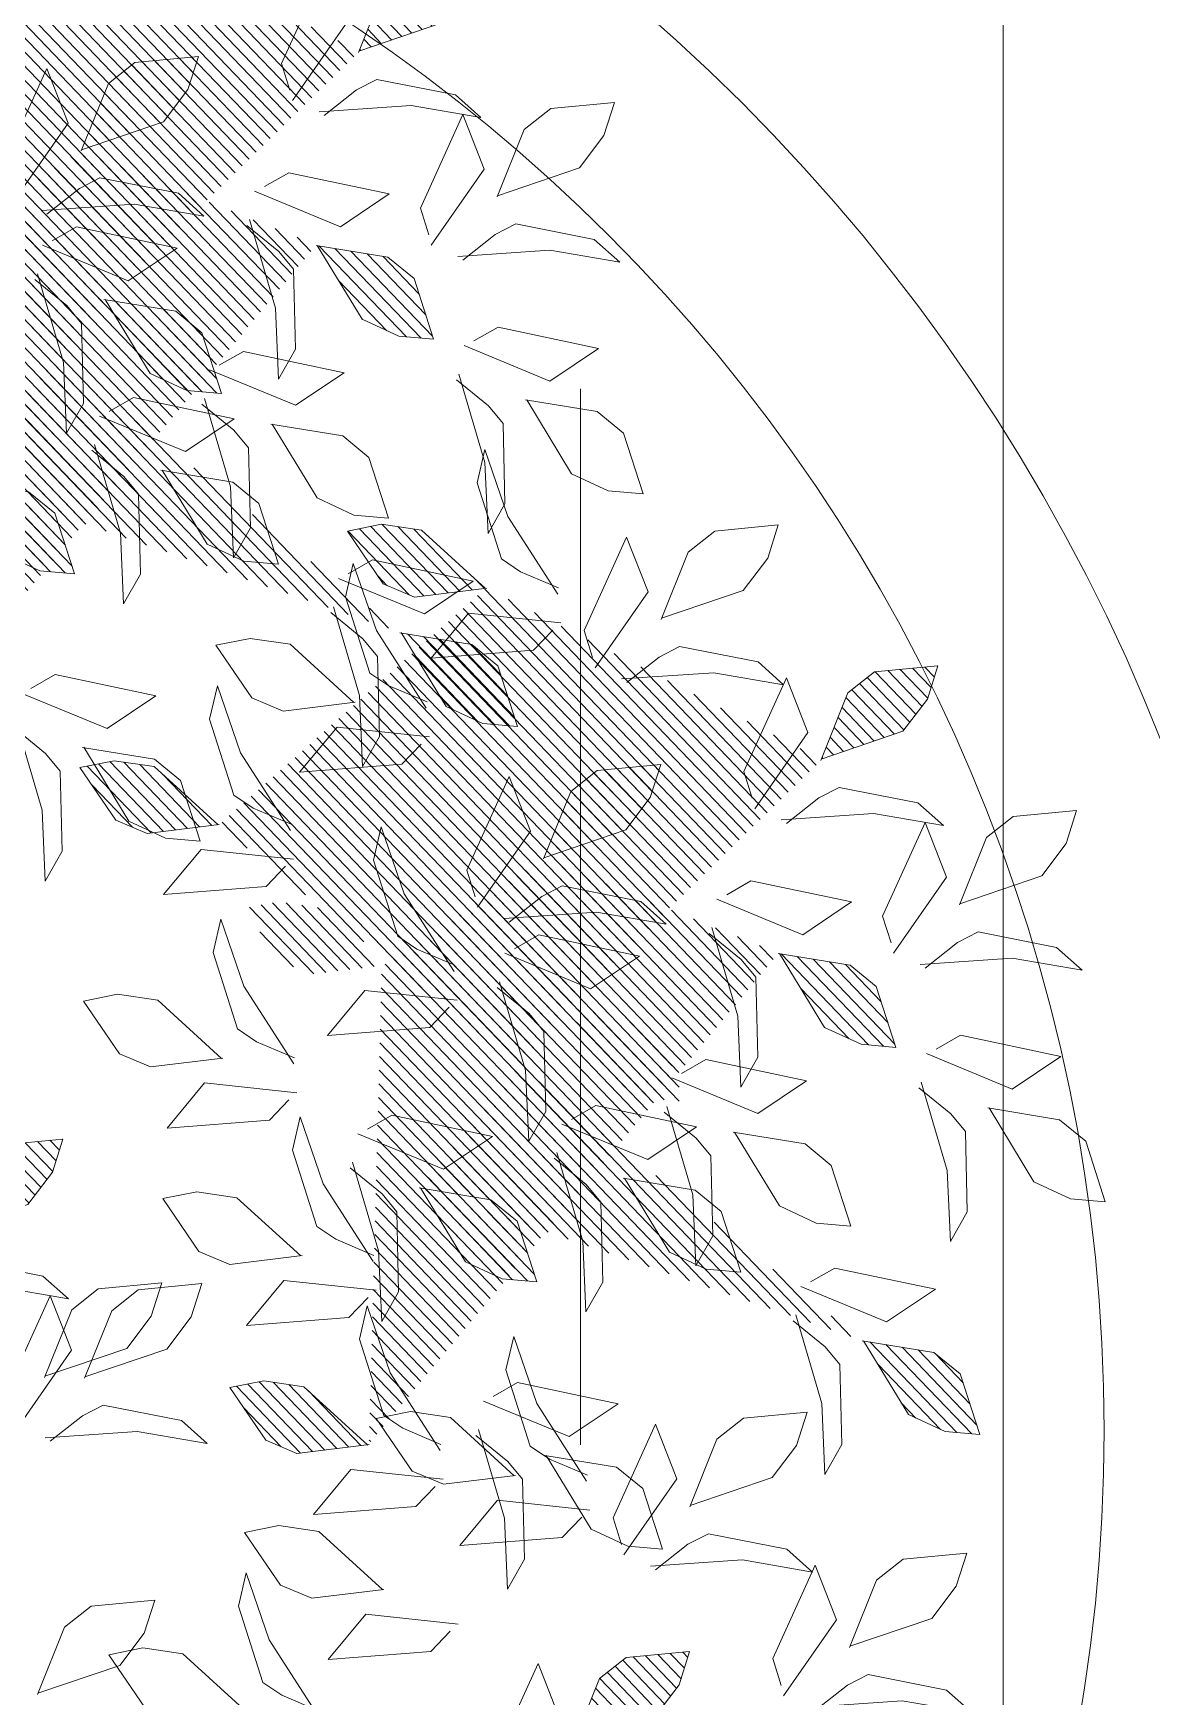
# Model space of a CAD drawing. Header units: millimetres. Extents: x 29001 to 40804, y -8833 to -5892.
# Drawn here: x 29688.73 to 29700.64, y -7843.93 to -7826.21 of the extents above; entities that cross this region are included whole.
import ezdxf

# ---------------------------------------------------------------- set-up
doc = ezdxf.new("R2010")
doc.units = ezdxf.units.MM
doc.linetypes.add('( Hidden )', pattern=[0.375, 0.25, -0.125])
doc.layers.get('0').update_dxf_attribs({"lineweight": 0})
for name, color, linetype, lineweight in [('250', 250, 'Continuous', 0), ('xxx_Auto_Duvar_Duvar Plan Kesit', 7, 'Continuous', 0), ('xxx_Auto_Kaplama_Seramik', 182, 'Continuous', 0)]:
    doc.layers.add(name, color=color, linetype=linetype, lineweight=lineweight)
pattern_1 = [(45, (-1654802.583758, 54995.853821), (-0.0105615167031, 0.0105615167031), [])]
pattern_2 = [(45, (-1654801.513832, 54996.583929), (-0.0105615167031, 0.0105615167031), [])]

# ---------------------------------------------------------------- blocks, each defined once
blk = doc.blocks.new('TÜM LAYOOUT')
at = {"layer": 'xxx_Auto_Duvar_Duvar Plan Kesit', "color": 253, "linetype": '( Hidden )', "lineweight": 0, "ltscale": 45, "true_color": 0x999999}
blk.add_lwpolyline([(549.765, -1764.949), (569.765, -1764.949), (569.765, -731.949), (549.765, -731.949)], close=True, dxfattribs=at)
at = {"layer": 'xxx_Auto_Kaplama_Seramik', "lineweight": 0}
for p, q in [((554.264, -1494.95), (554.264, -1551.95)), ((554.265, -1494.949), (554.265, -1551.949))]:
    blk.add_line(p, q, dxfattribs=at)
blk = doc.blocks.new('U1')
at = {"lineweight": 0}
h = blk.add_hatch(dxfattribs=at)
h.set_pattern_fill('ANSI31', color=63, scale=0.11949, style=0)
h.set_pattern_definition(pattern_2)
edge = h.paths.add_edge_path()
edge.add_line((-2359702.9032, 78422.6832), (-2359702.8873, 78422.7934))
edge.add_line((-2359702.8873, 78422.7934), (-2359702.8553, 78422.8342))
edge.add_line((-2359702.8553, 78422.8342), (-2359702.763, 78422.8662))
edge.add_line((-2359702.763, 78422.8662), (-2359702.7665, 78422.8129))
edge.add_line((-2359702.7665, 78422.8129), (-2359702.7914, 78422.7562))
edge.add_line((-2359702.7914, 78422.7562), (-2359702.9032, 78422.6852))
edge.add_line((-2359703.1841, 78422.9027), (-2359703.1681, 78423.0129))
edge.add_line((-2359703.1681, 78423.0129), (-2359703.1362, 78423.0537))
edge.add_line((-2359703.1362, 78423.0537), (-2359703.0438, 78423.0856))
edge.add_line((-2359703.0438, 78423.0856), (-2359703.0474, 78423.0324))
edge.add_line((-2359703.0474, 78423.0324), (-2359703.0722, 78422.9756))
edge.add_line((-2359703.0722, 78422.9756), (-2359703.1841, 78422.9046))
edge.add_line((-2359703.5705, 78423.2847), (-2359703.6747, 78423.324))
edge.add_line((-2359703.6747, 78423.324), (-2359703.7077, 78423.364))
edge.add_line((-2359703.7077, 78423.364), (-2359703.719, 78423.461))
edge.add_line((-2359703.719, 78423.461), (-2359703.6678, 78423.4461))
edge.add_line((-2359703.6678, 78423.4461), (-2359703.6177, 78423.4096))
edge.add_line((-2359703.6177, 78423.4096), (-2359703.5725, 78423.2851))
edge.add_line((-2359703.8238, 78422.7678), (-2359703.808, 78422.6575))
edge.add_line((-2359703.808, 78422.6575), (-2359703.8271, 78422.6093))
edge.add_line((-2359703.8271, 78422.6093), (-2359703.9067, 78422.5527))
edge.add_line((-2359703.9067, 78422.5527), (-2359703.9183, 78422.6047))
edge.add_line((-2359703.9183, 78422.6047), (-2359703.9105, 78422.6662))
edge.add_line((-2359703.9105, 78422.6662), (-2359703.8232, 78422.7659))
edge.add_line((-2359703.4534, 78422.3657), (-2359703.4376, 78422.2554))
edge.add_line((-2359703.4376, 78422.2554), (-2359703.4567, 78422.2072))
edge.add_line((-2359703.4567, 78422.2072), (-2359703.5363, 78422.1505))
edge.add_line((-2359703.5363, 78422.1505), (-2359703.5479, 78422.2026))
edge.add_line((-2359703.5479, 78422.2026), (-2359703.5401, 78422.2641))
edge.add_line((-2359703.5401, 78422.2641), (-2359703.4528, 78422.3638))
edge.add_line((-2359702.683, 78423.3664), (-2359702.667, 78423.4766))
edge.add_line((-2359702.667, 78423.4766), (-2359702.6351, 78423.5175))
edge.add_line((-2359702.6351, 78423.5175), (-2359702.5428, 78423.5494))
edge.add_line((-2359702.5428, 78423.5494), (-2359702.5463, 78423.4962))
edge.add_line((-2359702.5463, 78423.4962), (-2359702.5712, 78423.4394))
edge.add_line((-2359702.5712, 78423.4394), (-2359702.683, 78423.3684))
h = blk.add_hatch(dxfattribs=at)
h.set_pattern_fill('ANSI31', color=41, scale=0.11949, style=0)
h.set_pattern_definition([(45, (-1654800.15585, 54996.655911), (-0.0105615167031, 0.0105615167031), [])])
edge = h.paths.add_edge_path()
edge.add_line((-2359701.9156, 78423.2977), (-2359701.8996, 78423.4079))
edge.add_line((-2359701.8996, 78423.4079), (-2359701.8677, 78423.4488))
edge.add_line((-2359701.8677, 78423.4488), (-2359701.7754, 78423.4807))
edge.add_line((-2359701.7754, 78423.4807), (-2359701.7789, 78423.4275))
edge.add_line((-2359701.7789, 78423.4275), (-2359701.8038, 78423.3707))
edge.add_line((-2359701.8038, 78423.3707), (-2359701.9156, 78423.2997))
edge.add_line((-2359702.0529, 78422.9354), (-2359702.1571, 78422.9747))
edge.add_line((-2359702.1571, 78422.9747), (-2359702.1901, 78423.0147))
edge.add_line((-2359702.1901, 78423.0147), (-2359702.2014, 78423.1118))
edge.add_line((-2359702.2014, 78423.1118), (-2359702.1502, 78423.0968))
edge.add_line((-2359702.1502, 78423.0968), (-2359702.1001, 78423.0603))
edge.add_line((-2359702.1001, 78423.0603), (-2359702.0548, 78422.9358))
edge.add_line((-2359701.8847, 78422.693), (-2359701.8689, 78422.5827))
edge.add_line((-2359701.8689, 78422.5827), (-2359701.888, 78422.5345))
edge.add_line((-2359701.888, 78422.5345), (-2359701.9676, 78422.4778))
edge.add_line((-2359701.9676, 78422.4778), (-2359701.9792, 78422.5299))
edge.add_line((-2359701.9792, 78422.5299), (-2359701.9714, 78422.5914))
edge.add_line((-2359701.9714, 78422.5914), (-2359701.8841, 78422.6911))
edge.add_line((-2359701.1503, 78422.6866), (-2359701.1345, 78422.5763))
edge.add_line((-2359701.1345, 78422.5763), (-2359701.1537, 78422.5281))
edge.add_line((-2359701.1537, 78422.5281), (-2359701.2332, 78422.4714))
edge.add_line((-2359701.2332, 78422.4714), (-2359701.2449, 78422.5235))
edge.add_line((-2359701.2449, 78422.5235), (-2359701.237, 78422.585))
edge.add_line((-2359701.237, 78422.585), (-2359701.1497, 78422.6847))
h = blk.add_hatch(dxfattribs=at)
h.set_pattern_fill('ANSI31', color=41, scale=0.11949, style=0)
h.set_pattern_definition(pattern_2)
edge = h.paths.add_edge_path()
edge.add_line((-2359703.2736, 78423.2257), (-2359703.2576, 78423.336))
edge.add_line((-2359703.2576, 78423.336), (-2359703.2257, 78423.3768))
edge.add_line((-2359703.2257, 78423.3768), (-2359703.1333, 78423.4087))
edge.add_line((-2359703.1333, 78423.4087), (-2359703.1369, 78423.3555))
edge.add_line((-2359703.1369, 78423.3555), (-2359703.1617, 78423.2987))
edge.add_line((-2359703.1617, 78423.2987), (-2359703.2736, 78423.2277))
edge.add_line((-2359703.4109, 78422.8634), (-2359703.5151, 78422.9027))
edge.add_line((-2359703.5151, 78422.9027), (-2359703.5481, 78422.9427))
edge.add_line((-2359703.5481, 78422.9427), (-2359703.5594, 78423.0398))
edge.add_line((-2359703.5594, 78423.0398), (-2359703.5082, 78423.0248))
edge.add_line((-2359703.5082, 78423.0248), (-2359703.4581, 78422.9883))
edge.add_line((-2359703.4581, 78422.9883), (-2359703.4128, 78422.8638))
edge.add_line((-2359703.2427, 78422.621), (-2359703.2269, 78422.5107))
edge.add_line((-2359703.2269, 78422.5107), (-2359703.246, 78422.4625))
edge.add_line((-2359703.246, 78422.4625), (-2359703.3256, 78422.4059))
edge.add_line((-2359703.3256, 78422.4059), (-2359703.3372, 78422.4579))
edge.add_line((-2359703.3372, 78422.4579), (-2359703.3294, 78422.5194))
edge.add_line((-2359703.3294, 78422.5194), (-2359703.2421, 78422.6191))
edge.add_line((-2359702.5083, 78422.6146), (-2359702.4925, 78422.5043))
edge.add_line((-2359702.4925, 78422.5043), (-2359702.5117, 78422.4562))
edge.add_line((-2359702.5117, 78422.4562), (-2359702.5912, 78422.3995))
edge.add_line((-2359702.5912, 78422.3995), (-2359702.6028, 78422.4515))
edge.add_line((-2359702.6028, 78422.4515), (-2359702.595, 78422.513))
edge.add_line((-2359702.595, 78422.513), (-2359702.5077, 78422.6127))
at = {"lineweight": 0, "true_color": 0x6c822b}
h = blk.add_hatch(dxfattribs=at)
h.set_pattern_fill('ANSI31', color=67, scale=0.11949, style=0)
h.set_pattern_definition(pattern_1)
edge = h.paths.add_edge_path()
edge.add_line((-2359703.9731, 78421.9531), (-2359703.9572, 78422.0633))
edge.add_line((-2359703.9572, 78422.0633), (-2359703.9252, 78422.1041))
edge.add_line((-2359703.9252, 78422.1041), (-2359703.8329, 78422.1361))
edge.add_line((-2359703.8329, 78422.1361), (-2359703.8364, 78422.0828))
edge.add_line((-2359703.8364, 78422.0828), (-2359703.8613, 78422.0261))
edge.add_line((-2359703.8613, 78422.0261), (-2359703.9732, 78421.9551))
edge.add_line((-2359704.254, 78422.1725), (-2359704.2381, 78422.2828))
edge.add_line((-2359704.2381, 78422.2828), (-2359704.2061, 78422.3236))
edge.add_line((-2359704.2061, 78422.3236), (-2359704.1138, 78422.3555))
edge.add_line((-2359704.1138, 78422.3555), (-2359704.1173, 78422.3023))
edge.add_line((-2359704.1173, 78422.3023), (-2359704.1422, 78422.2455))
edge.add_line((-2359704.1422, 78422.2455), (-2359704.254, 78422.1745))
edge.add_line((-2359704.6405, 78422.5546), (-2359704.7447, 78422.5939))
edge.add_line((-2359704.7447, 78422.5939), (-2359704.7776, 78422.6339))
edge.add_line((-2359704.7776, 78422.6339), (-2359704.789, 78422.7309))
edge.add_line((-2359704.789, 78422.7309), (-2359704.7377, 78422.716))
edge.add_line((-2359704.7377, 78422.716), (-2359704.6876, 78422.6795))
edge.add_line((-2359704.6876, 78422.6795), (-2359704.6424, 78422.555))
edge.add_line((-2359704.8937, 78422.0377), (-2359704.8779, 78421.9274))
edge.add_line((-2359704.8779, 78421.9274), (-2359704.897, 78421.8792))
edge.add_line((-2359704.897, 78421.8792), (-2359704.9766, 78421.8225))
edge.add_line((-2359704.9766, 78421.8225), (-2359704.9882, 78421.8746))
edge.add_line((-2359704.9882, 78421.8746), (-2359704.9804, 78421.9361))
edge.add_line((-2359704.9804, 78421.9361), (-2359704.8931, 78422.0358))
edge.add_line((-2359704.5233, 78421.6356), (-2359704.5075, 78421.5253))
edge.add_line((-2359704.5075, 78421.5253), (-2359704.5267, 78421.4771))
edge.add_line((-2359704.5267, 78421.4771), (-2359704.6062, 78421.4204))
edge.add_line((-2359704.6062, 78421.4204), (-2359704.6178, 78421.4725))
edge.add_line((-2359704.6178, 78421.4725), (-2359704.61, 78421.534))
edge.add_line((-2359704.61, 78421.534), (-2359704.5227, 78421.6337))
edge.add_line((-2359703.7529, 78422.6363), (-2359703.737, 78422.7465))
edge.add_line((-2359703.737, 78422.7465), (-2359703.705, 78422.7873))
edge.add_line((-2359703.705, 78422.7873), (-2359703.6127, 78422.8193))
edge.add_line((-2359703.6127, 78422.8193), (-2359703.6162, 78422.7661))
edge.add_line((-2359703.6162, 78422.7661), (-2359703.6411, 78422.7093))
edge.add_line((-2359703.6411, 78422.7093), (-2359703.753, 78422.6383))
h = blk.add_hatch(dxfattribs=at)
h.set_pattern_fill('ANSI31', color=67, scale=0.11949, style=0)
h.set_pattern_definition(pattern_1)
edge = h.paths.add_edge_path()
edge.add_line((-2359704.3435, 78422.4956), (-2359704.3275, 78422.6059))
edge.add_line((-2359704.3275, 78422.6059), (-2359704.2956, 78422.6467))
edge.add_line((-2359704.2956, 78422.6467), (-2359704.2033, 78422.6786))
edge.add_line((-2359704.2033, 78422.6786), (-2359704.2068, 78422.6254))
edge.add_line((-2359704.2068, 78422.6254), (-2359704.2317, 78422.5686))
edge.add_line((-2359704.2317, 78422.5686), (-2359704.3435, 78422.4976))
edge.add_line((-2359704.4808, 78422.1333), (-2359704.585, 78422.1726))
edge.add_line((-2359704.585, 78422.1726), (-2359704.618, 78422.2126))
edge.add_line((-2359704.618, 78422.2126), (-2359704.6293, 78422.3097))
edge.add_line((-2359704.6293, 78422.3097), (-2359704.5781, 78422.2947))
edge.add_line((-2359704.5781, 78422.2947), (-2359704.528, 78422.2582))
edge.add_line((-2359704.528, 78422.2582), (-2359704.4827, 78422.1337))
edge.add_line((-2359704.3126, 78421.8909), (-2359704.2968, 78421.7806))
edge.add_line((-2359704.2968, 78421.7806), (-2359704.3159, 78421.7324))
edge.add_line((-2359704.3159, 78421.7324), (-2359704.3955, 78421.6757))
edge.add_line((-2359704.3955, 78421.6757), (-2359704.4071, 78421.7278))
edge.add_line((-2359704.4071, 78421.7278), (-2359704.3993, 78421.7893))
edge.add_line((-2359704.3993, 78421.7893), (-2359704.312, 78421.889))
edge.add_line((-2359703.5782, 78421.8845), (-2359703.5624, 78421.7742))
edge.add_line((-2359703.5624, 78421.7742), (-2359703.5816, 78421.7261))
edge.add_line((-2359703.5816, 78421.7261), (-2359703.6612, 78421.6694))
edge.add_line((-2359703.6612, 78421.6694), (-2359703.6728, 78421.7214))
edge.add_line((-2359703.6728, 78421.7214), (-2359703.6649, 78421.7829))
edge.add_line((-2359703.6649, 78421.7829), (-2359703.5776, 78421.8826))
h = blk.add_hatch(dxfattribs=at)
h.set_pattern_fill('ANSI31', color=67, scale=0.1194899213, style=0)
edge = h.paths.add_edge_path()
edge.add_line((-2359701.4478, 78421.5133), (-2359701.4319, 78421.6236))
edge.add_line((-2359701.4319, 78421.6236), (-2359701.3999, 78421.6644))
edge.add_line((-2359701.3999, 78421.6644), (-2359701.3076, 78421.6963))
edge.add_line((-2359701.3076, 78421.6963), (-2359701.3111, 78421.6431))
edge.add_line((-2359701.3111, 78421.6431), (-2359701.336, 78421.5863))
edge.add_line((-2359701.336, 78421.5863), (-2359701.4478, 78421.5153))
edge.add_line((-2359701.7287, 78421.7328), (-2359701.7127, 78421.843))
edge.add_line((-2359701.7127, 78421.843), (-2359701.6808, 78421.8839))
edge.add_line((-2359701.6808, 78421.8839), (-2359701.5885, 78421.9158))
edge.add_line((-2359701.5885, 78421.9158), (-2359701.592, 78421.8626))
edge.add_line((-2359701.592, 78421.8626), (-2359701.6169, 78421.8058))
edge.add_line((-2359701.6169, 78421.8058), (-2359701.7287, 78421.7348))
edge.add_line((-2359702.1151, 78422.1148), (-2359702.2194, 78422.1541))
edge.add_line((-2359702.2194, 78422.1541), (-2359702.2523, 78422.1941))
edge.add_line((-2359702.2523, 78422.1941), (-2359702.2636, 78422.2912))
edge.add_line((-2359702.2636, 78422.2912), (-2359702.2124, 78422.2763))
edge.add_line((-2359702.2124, 78422.2763), (-2359702.1623, 78422.2398))
edge.add_line((-2359702.1623, 78422.2398), (-2359702.1171, 78422.1152))
edge.add_line((-2359702.3684, 78421.5979), (-2359702.3526, 78421.4877))
edge.add_line((-2359702.3526, 78421.4877), (-2359702.3717, 78421.4395))
edge.add_line((-2359702.3717, 78421.4395), (-2359702.4513, 78421.3828))
edge.add_line((-2359702.4513, 78421.3828), (-2359702.4629, 78421.4349))
edge.add_line((-2359702.4629, 78421.4349), (-2359702.4551, 78421.4964))
edge.add_line((-2359702.4551, 78421.4964), (-2359702.3678, 78421.596))
edge.add_line((-2359701.998, 78421.1958), (-2359701.9822, 78421.0856))
edge.add_line((-2359701.9822, 78421.0856), (-2359702.0014, 78421.0374))
edge.add_line((-2359702.0014, 78421.0374), (-2359702.0809, 78420.9807))
edge.add_line((-2359702.0809, 78420.9807), (-2359702.0925, 78421.0328))
edge.add_line((-2359702.0925, 78421.0328), (-2359702.0847, 78421.0943))
edge.add_line((-2359702.0847, 78421.0943), (-2359701.9974, 78421.1939))
edge.add_line((-2359701.2276, 78422.1966), (-2359701.2117, 78422.3068))
edge.add_line((-2359701.2117, 78422.3068), (-2359701.1797, 78422.3476))
edge.add_line((-2359701.1797, 78422.3476), (-2359701.0874, 78422.3796))
edge.add_line((-2359701.0874, 78422.3796), (-2359701.0909, 78422.3263))
edge.add_line((-2359701.0909, 78422.3263), (-2359701.1158, 78422.2695))
edge.add_line((-2359701.1158, 78422.2695), (-2359701.2276, 78422.1985))
at = {"lineweight": 0}
h = blk.add_hatch(dxfattribs=at)
h.set_pattern_fill('ANSI31', color=63, scale=0.11949, style=0)
h.set_pattern_definition([(45, (-1654800.761517, 54995.259077), (-0.0105615167031, 0.0105615167031), [])])
edge = h.paths.add_edge_path()
edge.add_line((-2359702.1509, 78421.3583), (-2359702.1349, 78421.4686))
edge.add_line((-2359702.1349, 78421.4686), (-2359702.103, 78421.5094))
edge.add_line((-2359702.103, 78421.5094), (-2359702.0107, 78421.5413))
edge.add_line((-2359702.0107, 78421.5413), (-2359702.0142, 78421.4881))
edge.add_line((-2359702.0142, 78421.4881), (-2359702.0391, 78421.4313))
edge.add_line((-2359702.0391, 78421.4313), (-2359702.1509, 78421.3603))
edge.add_line((-2359702.4318, 78421.5778), (-2359702.4158, 78421.688))
edge.add_line((-2359702.4158, 78421.688), (-2359702.3839, 78421.7289))
edge.add_line((-2359702.3839, 78421.7289), (-2359702.2915, 78421.7608))
edge.add_line((-2359702.2915, 78421.7608), (-2359702.2951, 78421.7076))
edge.add_line((-2359702.2951, 78421.7076), (-2359702.3199, 78421.6508))
edge.add_line((-2359702.3199, 78421.6508), (-2359702.4318, 78421.5798))
edge.add_line((-2359702.8182, 78421.9598), (-2359702.9224, 78421.9991))
edge.add_line((-2359702.9224, 78421.9991), (-2359702.9554, 78422.0391))
edge.add_line((-2359702.9554, 78422.0391), (-2359702.9667, 78422.1362))
edge.add_line((-2359702.9667, 78422.1362), (-2359702.9155, 78422.1213))
edge.add_line((-2359702.9155, 78422.1213), (-2359702.8654, 78422.0847))
edge.add_line((-2359702.8654, 78422.0847), (-2359702.8201, 78421.9602))
edge.add_line((-2359703.0714, 78421.4429), (-2359703.0556, 78421.3327))
edge.add_line((-2359703.0556, 78421.3327), (-2359703.0748, 78421.2845))
edge.add_line((-2359703.0748, 78421.2845), (-2359703.1544, 78421.2278))
edge.add_line((-2359703.1544, 78421.2278), (-2359703.166, 78421.2799))
edge.add_line((-2359703.166, 78421.2799), (-2359703.1581, 78421.3414))
edge.add_line((-2359703.1581, 78421.3414), (-2359703.0709, 78421.441))
edge.add_line((-2359702.7011, 78421.0408), (-2359702.6853, 78420.9306))
edge.add_line((-2359702.6853, 78420.9306), (-2359702.7044, 78420.8824))
edge.add_line((-2359702.7044, 78420.8824), (-2359702.784, 78420.8257))
edge.add_line((-2359702.784, 78420.8257), (-2359702.7956, 78420.8778))
edge.add_line((-2359702.7956, 78420.8778), (-2359702.7878, 78420.9393))
edge.add_line((-2359702.7878, 78420.9393), (-2359702.7005, 78421.0389))
edge.add_line((-2359701.9307, 78422.0416), (-2359701.9147, 78422.1518))
edge.add_line((-2359701.9147, 78422.1518), (-2359701.8828, 78422.1926))
edge.add_line((-2359701.8828, 78422.1926), (-2359701.7904, 78422.2245))
edge.add_line((-2359701.7904, 78422.2245), (-2359701.794, 78422.1713))
edge.add_line((-2359701.794, 78422.1713), (-2359701.8189, 78422.1145))
edge.add_line((-2359701.8189, 78422.1145), (-2359701.9307, 78422.0435))
at = {"color": 67, "lineweight": 0, "true_color": 0x6c822b}
for points in [[(-2359703.0437, 78423.5513), (-2359703.0277, 78423.6615), (-2359702.9958, 78423.7023), (-2359702.9035, 78423.7342), (-2359702.907, 78423.681), (-2359702.9319, 78423.6242), (-2359703.0437, 78423.5532)], [(-2359703.3534, 78423.5017), (-2359703.4576, 78423.541), (-2359703.4906, 78423.581), (-2359703.5019, 78423.678), (-2359703.4507, 78423.6631), (-2359703.4006, 78423.6266), (-2359703.3554, 78423.5021)], [(-2359702.683, 78423.3664), (-2359702.667, 78423.4766), (-2359702.6351, 78423.5175), (-2359702.5428, 78423.5494), (-2359702.5463, 78423.4962), (-2359702.5712, 78423.4394), (-2359702.683, 78423.3684)], [(-2359702.1149, 78423.306), (-2359702.155, 78423.3549), (-2359702.1718, 78423.3858), (-2359702.1506, 78423.5066), (-2359702.1164, 78423.5463), (-2359702.1328, 78423.439), (-2359702.1203, 78423.2981)], [(-2359702.2125, 78423.3567), (-2359702.3168, 78423.396), (-2359702.3497, 78423.436), (-2359702.361, 78423.533), (-2359702.3098, 78423.5181), (-2359702.2597, 78423.4816), (-2359702.2145, 78423.3571)], [(-2359702.9985, 78423.1624), (-2359702.9825, 78423.2726), (-2359702.9506, 78423.3134), (-2359702.8583, 78423.3453), (-2359702.8618, 78423.2921), (-2359702.8867, 78423.2353), (-2359702.9985, 78423.1643)], [(-2359703.3619, 78423.1448), (-2359703.384, 78423.1816), (-2359703.3546, 78423.3361), (-2359703.303, 78423.2625), (-2359703.3546, 78423.13)], [(-2359702.7114, 78423.2601), (-2359702.6724, 78423.3098), (-2359702.6457, 78423.3329), (-2359702.5232, 78423.3382), (-2359702.4771, 78423.3134), (-2359702.5854, 78423.3063), (-2359702.7203, 78423.2637)], [(-2359702.1525, 78423.2529), (-2359702.1932, 78423.2393), (-2359702.3378, 78423.3013), (-2359702.2548, 78423.3358), (-2359702.1365, 78423.257)], [(-2359702.3256, 78423.0571), (-2359702.3657, 78423.1059), (-2359702.3825, 78423.1369), (-2359702.3613, 78423.2577), (-2359702.3271, 78423.2974), (-2359702.3435, 78423.1901), (-2359702.331, 78423.0492)], [(-2359703.0868, 78423.0814), (-2359703.1089, 78423.1182), (-2359703.0795, 78423.2728), (-2359703.0279, 78423.1992), (-2359703.0795, 78423.0667)], [(-2359702.4233, 78423.1077), (-2359702.5275, 78423.1471), (-2359702.5605, 78423.1871), (-2359702.5718, 78423.2841), (-2359702.5205, 78423.2692), (-2359702.4704, 78423.2327), (-2359702.4252, 78423.1081)], [(-2359703.7813, 78423.0358), (-2359703.8855, 78423.0751), (-2359703.9184, 78423.1151), (-2359703.9298, 78423.2121), (-2359703.8785, 78423.1972), (-2359703.8284, 78423.1607), (-2359703.7832, 78423.0362)], [(-2359703.302, 78423.1194), (-2359703.2629, 78423.1691), (-2359703.2363, 78423.1922), (-2359703.1138, 78423.1975), (-2359703.0676, 78423.1727), (-2359703.1759, 78423.1656), (-2359703.3109, 78423.123)], [(-2359702.9242, 78422.9954), (-2359702.9083, 78423.1056), (-2359702.8763, 78423.1465), (-2359702.784, 78423.1784), (-2359702.7876, 78423.1252), (-2359702.8124, 78423.0684), (-2359702.9243, 78422.9974)], [(-2359703.0269, 78423.0561), (-2359702.9879, 78423.1058), (-2359702.9612, 78423.1288), (-2359702.8387, 78423.1342), (-2359702.7926, 78423.1093), (-2359702.9009, 78423.1022), (-2359703.0358, 78423.0596)], [(-2359702.0529, 78422.9354), (-2359702.1571, 78422.9747), (-2359702.1901, 78423.0147), (-2359702.2014, 78423.1118), (-2359702.1502, 78423.0968), (-2359702.1001, 78423.0603), (-2359702.0548, 78422.9358)], [(-2359703.0126, 78422.9144), (-2359703.0347, 78422.9512), (-2359703.0052, 78423.1058), (-2359702.9537, 78423.0322), (-2359703.0052, 78422.8997)], [(-2359702.3632, 78423.004), (-2359702.4039, 78422.9904), (-2359702.5485, 78423.0524), (-2359702.4656, 78423.0869), (-2359702.3473, 78423.008)], [(-2359702.4974, 78422.8841), (-2359702.4815, 78422.9943), (-2359702.4495, 78423.0352), (-2359702.3572, 78423.0671), (-2359702.3607, 78423.0139), (-2359702.3856, 78422.9571), (-2359702.4974, 78422.8861)], [(-2359703.3132, 78422.8128), (-2359703.3533, 78422.8616), (-2359703.3701, 78422.8926), (-2359703.3489, 78423.0134), (-2359703.3147, 78423.0531), (-2359703.3311, 78422.9458), (-2359703.3186, 78422.8049)], [(-2359703.2724, 78422.8217), (-2359703.2945, 78422.8585), (-2359703.2651, 78423.0131), (-2359703.2135, 78422.9395), (-2359703.2651, 78422.807)], [(-2359702.5858, 78422.8031), (-2359702.6079, 78422.8399), (-2359702.5784, 78422.9945), (-2359702.5269, 78422.9209), (-2359702.5784, 78422.7884)], [(-2359702.9527, 78422.8891), (-2359702.9136, 78422.9388), (-2359702.887, 78422.9619), (-2359702.7645, 78422.9672), (-2359702.7183, 78422.9424), (-2359702.8266, 78422.9353), (-2359702.9616, 78422.8927)], [(-2359702.4685, 78422.9497), (-2359702.4919, 78422.8911), (-2359702.511, 78422.8614), (-2359702.627, 78422.8217), (-2359702.6783, 78422.8326), (-2359702.5764, 78422.8699), (-2359702.459, 78422.9488)], [(-2359702.4038, 78422.9424), (-2359702.3723, 78422.9133), (-2359702.3569, 78422.7567), (-2359702.4271, 78422.8128), (-2359702.4151, 78422.9544)], [(-2359701.9929, 78422.8317), (-2359702.0336, 78422.818), (-2359702.1782, 78422.8801), (-2359702.0952, 78422.9146), (-2359701.9769, 78422.8357)], [(-2359703.2125, 78422.7964), (-2359703.1735, 78422.8461), (-2359703.1468, 78422.8691), (-2359703.0243, 78422.8745), (-2359702.9781, 78422.8496), (-2359703.0865, 78422.8425), (-2359703.2214, 78422.7999)], [(-2359702.9032, 78422.6832), (-2359702.8873, 78422.7934), (-2359702.8553, 78422.8342), (-2359702.763, 78422.8662), (-2359702.7665, 78422.8129), (-2359702.7914, 78422.7562), (-2359702.9032, 78422.6852)], [(-2359702.5259, 78422.7778), (-2359702.4868, 78422.8275), (-2359702.4602, 78422.8506), (-2359702.3376, 78422.8559), (-2359702.2915, 78422.8311), (-2359702.3998, 78422.824), (-2359702.5347, 78422.7814)], [(-2359702.4658, 78422.8398), (-2359702.45, 78422.7295), (-2359702.4691, 78422.6813), (-2359702.5487, 78422.6246), (-2359702.5603, 78422.6767), (-2359702.5525, 78422.7382), (-2359702.4652, 78422.8379)], [(-2359703.7529, 78422.6363), (-2359703.737, 78422.7465), (-2359703.705, 78422.7873), (-2359703.6127, 78422.8193), (-2359703.6162, 78422.7661), (-2359703.6411, 78422.7093), (-2359703.753, 78422.6383)], [(-2359704.142, 78422.7149), (-2359704.103, 78422.7646), (-2359704.0764, 78422.7876), (-2359703.9538, 78422.7929), (-2359703.9077, 78422.7681), (-2359704.016, 78422.761), (-2359704.1509, 78422.7184)], [(-2359702.9916, 78422.6022), (-2359703.0136, 78422.639), (-2359702.9842, 78422.7936), (-2359702.9326, 78422.72), (-2359702.9842, 78422.5875)], [(-2359703.8238, 78422.7678), (-2359703.808, 78422.6575), (-2359703.8271, 78422.6093), (-2359703.9067, 78422.5527), (-2359703.9183, 78422.6047), (-2359703.9105, 78422.6662), (-2359703.8232, 78422.7659)], [(-2359702.225, 78422.7445), (-2359702.1935, 78422.7154), (-2359702.1781, 78422.5588), (-2359702.2483, 78422.6149), (-2359702.2363, 78422.7565)], [(-2359704.5428, 78422.5039), (-2359704.5829, 78422.5528), (-2359704.5997, 78422.5837), (-2359704.5785, 78422.7045), (-2359704.5443, 78422.7442), (-2359704.5607, 78422.637), (-2359704.5482, 78422.496)], [(-2359704.3633, 78422.6679), (-2359704.404, 78422.6542), (-2359704.5486, 78422.7163), (-2359704.4656, 78422.7508), (-2359704.3473, 78422.6719)], [(-2359703.8413, 78422.5553), (-2359703.8634, 78422.5921), (-2359703.8339, 78422.7467), (-2359703.7824, 78422.6731), (-2359703.8339, 78422.5406)], [(-2359703.2454, 78422.731), (-2359703.2688, 78422.6723), (-2359703.2879, 78422.6426), (-2359703.4039, 78422.603), (-2359703.4552, 78422.6138), (-2359703.3533, 78422.6511), (-2359703.2358, 78422.7301)], [(-2359703.1807, 78422.7236), (-2359703.1492, 78422.6945), (-2359703.1338, 78422.5379), (-2359703.204, 78422.594), (-2359703.1919, 78422.7356)], [(-2359702.4464, 78422.7172), (-2359702.4148, 78422.6881), (-2359702.3995, 78422.5315), (-2359702.4697, 78422.5876), (-2359702.4576, 78422.7292)], [(-2359702.511, 78422.7246), (-2359702.5345, 78422.6659), (-2359702.5535, 78422.6362), (-2359702.6695, 78422.5966), (-2359702.7208, 78422.6074), (-2359702.6189, 78422.6447), (-2359702.5015, 78422.7237)], [(-2359704.3435, 78422.4956), (-2359704.3275, 78422.6059), (-2359704.2956, 78422.6467), (-2359704.2033, 78422.6786), (-2359704.2068, 78422.6254), (-2359704.2317, 78422.5686), (-2359704.3435, 78422.4976)], [(-2359703.6477, 78422.6799), (-2359703.6711, 78422.6212), (-2359703.6902, 78422.5916), (-2359703.8062, 78422.5519), (-2359703.8575, 78422.5627), (-2359703.7556, 78422.6001), (-2359703.6381, 78422.679)], [(-2359703.583, 78422.6725), (-2359703.5515, 78422.6434), (-2359703.5361, 78422.4868), (-2359703.6063, 78422.5429), (-2359703.5942, 78422.6846)], [(-2359702.9316, 78422.5769), (-2359702.8926, 78422.6266), (-2359702.8659, 78422.6497), (-2359702.7434, 78422.655), (-2359702.6973, 78422.6302), (-2359702.8056, 78422.6231), (-2359702.9405, 78422.5805)], [(-2359702.287, 78422.6419), (-2359702.2712, 78422.5316), (-2359702.2903, 78422.4835), (-2359702.3699, 78422.4268), (-2359702.3815, 78422.4789), (-2359702.3737, 78422.5403), (-2359702.2864, 78422.64)], [(-2359704.4319, 78422.4147), (-2359704.4539, 78422.4515), (-2359704.4245, 78422.606), (-2359704.3729, 78422.5324), (-2359704.4245, 78422.3999)], [(-2359704.0684, 78422.4322), (-2359704.0525, 78422.5425), (-2359704.0205, 78422.5833), (-2359703.9282, 78422.6152), (-2359703.9317, 78422.562), (-2359703.9566, 78422.5052), (-2359704.0684, 78422.4342)], [(-2359703.7814, 78422.53), (-2359703.7423, 78422.5797), (-2359703.7157, 78422.6028), (-2359703.5932, 78422.6081), (-2359703.547, 78422.5833), (-2359703.6553, 78422.5762), (-2359703.7902, 78422.5336)], [(-2359702.7984, 78422.6161), (-2359702.8218, 78422.5574), (-2359702.8409, 78422.5277), (-2359702.9569, 78422.4881), (-2359703.0082, 78422.4989), (-2359702.9063, 78422.5362), (-2359702.7888, 78422.6152)], [(-2359702.7337, 78422.6087), (-2359702.7022, 78422.5796), (-2359702.6868, 78422.423), (-2359702.757, 78422.4791), (-2359702.745, 78422.6207)], [(-2359703.645, 78422.5699), (-2359703.6292, 78422.4597), (-2359703.6483, 78422.4115), (-2359703.7279, 78422.3548), (-2359703.7395, 78422.4069), (-2359703.7317, 78422.4684), (-2359703.6444, 78422.568)], [(-2359704.5804, 78422.4509), (-2359704.6211, 78422.4372), (-2359704.7657, 78422.4993), (-2359704.6827, 78422.5337), (-2359704.5645, 78422.4549)], [(-2359704.1568, 78422.3513), (-2359704.1789, 78422.3881), (-2359704.1494, 78422.5427), (-2359704.0979, 78422.469), (-2359704.1494, 78422.3366)], [(-2359702.0981, 78422.5476), (-2359702.1216, 78422.4889), (-2359702.1406, 78422.4593), (-2359702.2566, 78422.4196), (-2359702.3079, 78422.4304), (-2359702.206, 78422.4678), (-2359702.0886, 78422.5467)], [(-2359702.7957, 78422.5061), (-2359702.7799, 78422.3958), (-2359702.799, 78422.3477), (-2359702.8786, 78422.291), (-2359702.8902, 78422.343), (-2359702.8824, 78422.4045), (-2359702.7951, 78422.5042)], [(-2359703.4561, 78422.4756), (-2359703.4795, 78422.417), (-2359703.4986, 78422.3873), (-2359703.6146, 78422.3476), (-2359703.6659, 78422.3585), (-2359703.564, 78422.3958), (-2359703.4466, 78422.4747)], [(-2359703.3915, 78422.4683), (-2359703.3599, 78422.4392), (-2359703.3445, 78422.2826), (-2359703.4148, 78422.3387), (-2359703.4027, 78422.4803)], [(-2359703.0985, 78422.4884), (-2359703.1219, 78422.4297), (-2359703.141, 78422.4001), (-2359703.257, 78422.3604), (-2359703.3083, 78422.3712), (-2359703.2064, 78422.4086), (-2359703.089, 78422.4875)], [(-2359703.0339, 78422.481), (-2359703.0023, 78422.452), (-2359702.9869, 78422.2954), (-2359703.0572, 78422.3514), (-2359703.0451, 78422.4931)], [(-2359704.3719, 78422.3893), (-2359704.3329, 78422.439), (-2359704.3062, 78422.4621), (-2359704.1837, 78422.4674), (-2359704.1376, 78422.4426), (-2359704.2459, 78422.4355), (-2359704.3808, 78422.3929)], [(-2359703.9942, 78422.2653), (-2359703.9782, 78422.3755), (-2359703.9463, 78422.4163), (-2359703.8539, 78422.4483), (-2359703.8575, 78422.3951), (-2359703.8824, 78422.3383), (-2359703.9942, 78422.2673)], [(-2359702.0954, 78422.4376), (-2359702.0796, 78422.3274), (-2359702.0988, 78422.2792), (-2359702.1783, 78422.2225), (-2359702.1899, 78422.2746), (-2359702.1821, 78422.3361), (-2359702.0948, 78422.4358)], [(-2359704.0969, 78422.326), (-2359704.0578, 78422.3757), (-2359704.0312, 78422.3987), (-2359703.9087, 78422.4041), (-2359703.8625, 78422.3792), (-2359703.9708, 78422.3721), (-2359704.1057, 78422.3295)], [(-2359704.0825, 78422.1843), (-2359704.1046, 78422.2211), (-2359704.0752, 78422.3757), (-2359704.0236, 78422.3021), (-2359704.0752, 78422.1696)], [(-2359703.0958, 78422.3784), (-2359703.08, 78422.2682), (-2359703.0991, 78422.22), (-2359703.1787, 78422.1633), (-2359703.1903, 78422.2154), (-2359703.1825, 78422.2769), (-2359703.0952, 78422.3765)], [(-2359704.254, 78422.1725), (-2359704.2381, 78422.2828), (-2359704.2061, 78422.3236), (-2359704.1138, 78422.3555), (-2359704.1173, 78422.3023), (-2359704.1422, 78422.2455), (-2359704.254, 78422.1745)], [(-2359703.4534, 78422.3657), (-2359703.4376, 78422.2554), (-2359703.4567, 78422.2072), (-2359703.5363, 78422.1505), (-2359703.5479, 78422.2026), (-2359703.5401, 78422.2641), (-2359703.4528, 78422.3638)], [(-2359702.6011, 78422.1769), (-2359702.7053, 78422.2162), (-2359702.7383, 78422.2562), (-2359702.7496, 78422.3532), (-2359702.6984, 78422.3383), (-2359702.6483, 78422.3018), (-2359702.603, 78422.1772)], [(-2359702.5034, 78422.1262), (-2359702.5436, 78422.175), (-2359702.5603, 78422.206), (-2359702.5392, 78422.3268), (-2359702.505, 78422.3665), (-2359702.5213, 78422.2592), (-2359702.5088, 78422.1183)], [(-2359704.3831, 78422.0827), (-2359704.4233, 78422.1315), (-2359704.4401, 78422.1625), (-2359704.4189, 78422.2833), (-2359704.3847, 78422.323), (-2359704.4011, 78422.2157), (-2359704.3885, 78422.0747)], [(-2359703.5673, 78422.154), (-2359703.5514, 78422.2642), (-2359703.5194, 78422.305), (-2359703.4271, 78422.337), (-2359703.4307, 78422.2837), (-2359703.4555, 78422.227), (-2359703.5674, 78422.156)], [(-2359704.4808, 78422.1333), (-2359704.585, 78422.1726), (-2359704.618, 78422.2126), (-2359704.6293, 78422.3097), (-2359704.5781, 78422.2947), (-2359704.528, 78422.2582), (-2359704.4827, 78422.1337)], [(-2359704.3424, 78422.0916), (-2359704.3644, 78422.1284), (-2359704.335, 78422.283), (-2359704.2834, 78422.2093), (-2359704.335, 78422.0769)], [(-2359702.601, 78422.1157), (-2359702.7052, 78422.155), (-2359702.7382, 78422.195), (-2359702.7495, 78422.292), (-2359702.6982, 78422.2771), (-2359702.6481, 78422.2406), (-2359702.6029, 78422.1161)], [(-2359702.1151, 78422.1148), (-2359702.2194, 78422.1541), (-2359702.2523, 78422.1941), (-2359702.2636, 78422.2912), (-2359702.2124, 78422.2763), (-2359702.1623, 78422.2398), (-2359702.1171, 78422.1152)], [(-2359703.6557, 78422.073), (-2359703.6778, 78422.1098), (-2359703.6483, 78422.2644), (-2359703.5968, 78422.1908), (-2359703.6483, 78422.0583)], [(-2359704.0226, 78422.159), (-2359703.9836, 78422.2087), (-2359703.9569, 78422.2318), (-2359703.8344, 78422.2371), (-2359703.7883, 78422.2123), (-2359703.8966, 78422.2052), (-2359704.0315, 78422.1626)], [(-2359704.2824, 78422.0663), (-2359704.2434, 78422.116), (-2359704.2167, 78422.139), (-2359704.0942, 78422.1444), (-2359704.0481, 78422.1195), (-2359704.1564, 78422.1124), (-2359704.2913, 78422.0698)], [(-2359702.7205, 78421.9092), (-2359702.7607, 78421.958), (-2359702.7775, 78421.989), (-2359702.7563, 78422.1098), (-2359702.7221, 78422.1495), (-2359702.7385, 78422.0422), (-2359702.7259, 78421.9013)], [(-2359702.5411, 78422.0731), (-2359702.5818, 78422.0595), (-2359702.7264, 78422.1215), (-2359702.6434, 78422.156), (-2359702.5251, 78422.0771)], [(-2359703.9731, 78421.9531), (-2359703.9572, 78422.0633), (-2359703.9252, 78422.1041), (-2359703.8329, 78422.1361), (-2359703.8364, 78422.0828), (-2359703.8613, 78422.0261), (-2359703.9732, 78421.9551)], [(-2359703.5958, 78422.0477), (-2359703.5567, 78422.0974), (-2359703.5301, 78422.1205), (-2359703.4076, 78422.1258), (-2359703.3614, 78422.101), (-2359703.4697, 78422.0939), (-2359703.6047, 78422.0513)], [(-2359702.8182, 78421.9598), (-2359702.9224, 78421.9991), (-2359702.9554, 78422.0391), (-2359702.9667, 78422.1362), (-2359702.9155, 78422.1213), (-2359702.8654, 78422.0847), (-2359702.8201, 78421.9602)], [(-2359704.4208, 78422.0296), (-2359704.4615, 78422.0159), (-2359704.6061, 78422.078), (-2359704.5231, 78422.1125), (-2359704.4048, 78422.0336)]]:
    blk.add_lwpolyline(points, dxfattribs=at)
at = {"color": 63, "lineweight": 0}
for points in [[(-2359703.2736, 78423.2257), (-2359703.2576, 78423.336), (-2359703.2257, 78423.3768), (-2359703.1333, 78423.4087), (-2359703.1369, 78423.3555), (-2359703.1617, 78423.2987), (-2359703.2736, 78423.2277)], [(-2359703.4109, 78422.8634), (-2359703.5151, 78422.9027), (-2359703.5481, 78422.9427), (-2359703.5594, 78423.0398), (-2359703.5082, 78423.0248), (-2359703.4581, 78422.9883), (-2359703.4128, 78422.8638)], [(-2359703.7618, 78422.8704), (-2359703.7302, 78422.8413), (-2359703.7149, 78422.6847), (-2359703.7851, 78422.7408), (-2359703.773, 78422.8824)], [(-2359703.8265, 78422.8778), (-2359703.8499, 78422.8191), (-2359703.869, 78422.7894), (-2359703.985, 78422.7498), (-2359704.0363, 78422.7606), (-2359703.9344, 78422.7979), (-2359703.8169, 78422.8769)], [(-2359703.3508, 78422.7597), (-2359703.3915, 78422.7461), (-2359703.5361, 78422.8081), (-2359703.4532, 78422.8426), (-2359703.3349, 78422.7637)], [(-2359702.5083, 78422.6146), (-2359702.4925, 78422.5043), (-2359702.5117, 78422.4562), (-2359702.5912, 78422.3995), (-2359702.6028, 78422.4515), (-2359702.595, 78422.513), (-2359702.5077, 78422.6127)]]:
    blk.add_lwpolyline(points, dxfattribs=at)
at = {"layer": '250', "lineweight": 0}
for points in [[(-2359703.2558, 78423.451), (-2359703.2959, 78423.4999), (-2359703.3127, 78423.5309), (-2359703.2915, 78423.6516), (-2359703.2573, 78423.6914), (-2359703.2737, 78423.5841), (-2359703.2611, 78423.4431)], [(-2359703.132, 78423.4703), (-2359703.1541, 78423.5071), (-2359703.1247, 78423.6617), (-2359703.0731, 78423.5881), (-2359703.1247, 78423.4556)], [(-2359703.0721, 78423.445), (-2359703.0331, 78423.4947), (-2359703.0064, 78423.5177), (-2359702.8839, 78423.5231), (-2359702.8378, 78423.4982), (-2359702.9461, 78423.4911), (-2359703.081, 78423.4485)], [(-2359703.4729, 78423.234), (-2359703.513, 78423.2829), (-2359703.5298, 78423.3138), (-2359703.5086, 78423.4346), (-2359703.4744, 78423.4744), (-2359703.4908, 78423.3671), (-2359703.4782, 78423.2261)], [(-2359703.2934, 78423.398), (-2359703.3341, 78423.3843), (-2359703.4787, 78423.4464), (-2359703.3957, 78423.4809), (-2359703.2774, 78423.402)], [(-2359702.7714, 78423.2854), (-2359702.7934, 78423.3222), (-2359702.764, 78423.4768), (-2359702.7124, 78423.4032), (-2359702.764, 78423.2707)], [(-2359703.5705, 78423.2847), (-2359703.6747, 78423.324), (-2359703.7077, 78423.364), (-2359703.719, 78423.461), (-2359703.6678, 78423.4461), (-2359703.6177, 78423.4096), (-2359703.5725, 78423.2851)], [(-2359703.5105, 78423.181), (-2359703.5512, 78423.1673), (-2359703.6958, 78423.2294), (-2359703.6128, 78423.2639), (-2359703.4945, 78423.185)], [(-2359703.6836, 78422.9851), (-2359703.7237, 78423.0339), (-2359703.7405, 78423.0649), (-2359703.7193, 78423.1857), (-2359703.6851, 78423.2254), (-2359703.7015, 78423.1181), (-2359703.689, 78422.9772)], [(-2359703.7212, 78422.932), (-2359703.7619, 78422.9184), (-2359703.9065, 78422.9804), (-2359703.8235, 78423.0149), (-2359703.7053, 78422.9361)], [(-2359704.1136, 78422.8211), (-2359704.0977, 78422.9314), (-2359704.0657, 78422.9722), (-2359703.9734, 78423.0041), (-2359703.9769, 78422.9509), (-2359704.0018, 78422.8941), (-2359704.1136, 78422.8231)], [(-2359704.3257, 78422.7209), (-2359704.3658, 78422.7698), (-2359704.3826, 78422.8008), (-2359704.3614, 78422.9215), (-2359704.3272, 78422.9613), (-2359704.3436, 78422.854), (-2359704.3311, 78422.713)], [(-2359704.4233, 78422.7716), (-2359704.5276, 78422.8109), (-2359704.5605, 78422.8509), (-2359704.5718, 78422.9479), (-2359704.5206, 78422.933), (-2359704.4705, 78422.8965), (-2359704.4253, 78422.772)], [(-2359704.202, 78422.7402), (-2359704.2241, 78422.777), (-2359704.1946, 78422.9316), (-2359704.1431, 78422.8579), (-2359704.1946, 78422.7255)], [(-2359704.6405, 78422.5546), (-2359704.7447, 78422.5939), (-2359704.7776, 78422.6339), (-2359704.789, 78422.7309), (-2359704.7377, 78422.716), (-2359704.6876, 78422.6795), (-2359704.6424, 78422.555)]]:
    blk.add_lwpolyline(points, dxfattribs=at)
blk = doc.blocks.new('MOBİLYALAR')
for radius in [20, 18]:
    blk.add_circle((537.339, -1519.294), radius)
at = {"lineweight": 0, "extrusion": (3.02e-14, 7.374e-13, -1), "xscale": -6.952506840120427, "yscale": 6.952506840120427, "zscale": 6.952506840120427, "rotation": 91.17525946963923}
blk.add_blockref('U1', (881067.122, -16392732.9, 0), dxfattribs=at)

msp = doc.modelspace()

# ---------------------------------------------------------------- block references
at = {"color": 6}
msp.add_blockref('TÜM LAYOOUT', (29144.792, -6321.799), dxfattribs=at)

# ---------------------------------------------------------------- next in the draw order: block references
msp.add_blockref('MOBİLYALAR', (29144.792, -6321.799), dxfattribs=at)

doc.saveas('drawing.dxf')
